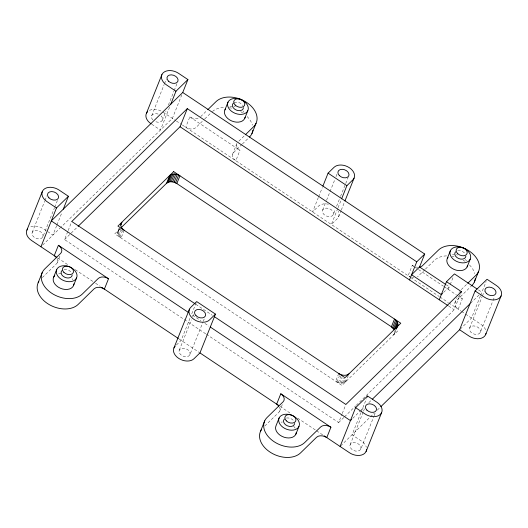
<?xml version="1.0" encoding="UTF-8"?>
<svg xmlns="http://www.w3.org/2000/svg" width="528" height="528" viewBox="0 0 528 528"><rect width="100%" height="100%" fill="white"/><g stroke="black" fill="none" stroke-linecap="round" stroke-linejoin="round"><path stroke-width="0.4" stroke-dasharray="2.64 1.98" d="M124.179 230.274L121.077 238.029C117.559 236.062 116.602 231.469 119.156 228.241M32.215 232.379L44.689 201.188M44.992 200.429L46.82 195.862M42.834 236.927A5.782 3.993 21.8 0 0 36.313 230.373A5.782 3.993 21.8 0 0 33.422 236.663A5.782 3.993 21.8 0 0 42.834 236.927L54.397 208.019M54.707 207.26L57.44 200.409M56.668 225.661L52.899 235.092L46.853 231.059M56.971 224.908L62.047 212.21M205.702 333.821L64.548 239.587L67.868 231.29M68.171 230.531L71.788 221.483M57.202 262.885L60.251 255.268M151.708 115.652L164.182 84.46M164.485 83.701L166.313 79.134M162.327 120.199L165.977 111.071M168.412 104.986L173.89 91.291M174.194 90.532L176.933 83.688M117.638 232.822L119.328 228.591M119.354 228.545L117.744 231.766M117.81 233.937L119.783 228.994M118.265 235.052L121.084 227.997M169.567 107.217L160.439 130.04L151.714 124.212M118.978 236.135L121.519 229.786M119.929 237.138L122.753 230.089M181.823 94.783L172.385 118.364L60.535 227.627M198.086 118.364A7.709 5.326 21.8 0 1 189.836 116.906L185.698 127.255A7.709 5.326 21.8 0 0 195.947 127.545L204.211 119.473M232.492 154.447L237.019 143.128A7.709 5.326 21.8 0 0 239.956 150.361L235.818 160.71A7.709 5.326 21.8 0 1 233.534 152.638L241.798 144.566M189.981 318.305L181.157 340.362L176.266 345.14M196.185 302.782L191.499 314.497L200.897 320.773M179.263 350.203L191.44 319.77M192.654 316.727L193.565 314.444M189.889 354.75A5.782 3.993 21.8 0 0 183.368 348.196A5.782 3.993 21.8 0 0 180.477 354.479A5.782 3.993 21.8 0 0 189.889 354.75L202.976 322.034M203.28 321.275L204.191 318.991M318.344 197.492L312.563 211.946L318.536 206.111A11.563 7.986 21.8 0 1 328.409 204.191M318.648 196.733L322.298 187.598M322.621 210.104L326.278 200.977M326.581 200.218L334.798 179.678M336.013 176.636L337.531 172.828M333.247 214.658A5.782 3.993 21.8 0 0 326.726 208.098A5.782 3.993 21.8 0 0 323.836 214.388A5.782 3.993 21.8 0 0 333.247 214.658L335.379 209.332M336.593 206.29L340.243 197.162M340.547 196.396L345.418 184.226M345.721 183.467L348.157 177.382M337.748 208.514L331.36 224.492L337.333 218.658A11.563 7.986 21.8 0 0 338.217 211.2M338.052 207.755L341.702 198.627M338.56 216.929L340.996 210.844M341.299 210.085L344.645 201.716M279.602 411.358L282.652 403.742M338.745 373.52L335.643 381.275C338.606 383.196 343.002 384.034 345.893 381.566L348.711 374.517M336.943 382.021L339.484 375.672M338.342 382.582L340.883 376.233M339.794 382.945L342.052 377.302M341.24 383.097L343.213 378.16M342.626 383.024L344.599 378.088M343.893 382.741L345.583 378.51M344.995 382.246L346.685 378.015M206.389 334.277L338.633 422.565L341.953 414.269M342.256 413.51L345.873 404.461M413.536 266.119A7.709 5.326 21.8 0 1 412.243 265.379L408.104 275.728A7.709 5.326 21.8 0 0 410.804 277.028M360.868 412.738L352.044 434.801L361.442 441.071A11.563 7.986 21.8 0 1 366.333 447.216M361.172 411.979L366.491 398.68M395.69 329.894L393.69 334.877L394.733 333.069L394.673 330.904M350.156 444.635L363.238 411.919M363.541 411.16L364.452 408.877M394.343 334.039L396.323 329.102M360.776 449.183A5.782 3.993 21.8 0 0 354.255 442.629A5.782 3.993 21.8 0 0 351.364 448.919A5.782 3.993 21.8 0 0 360.776 449.183L373.864 416.473M374.167 415.708L375.078 413.431M448.265 289.43L449.909 285.318M450.212 284.559L453.559 276.19M454.892 302.92L457.057 297.515M356.314 405.293L454.139 309.731L460.178 294.644M459.096 294.743A7.709 5.326 21.8 0 0 462.356 298.841L458.218 309.184A7.709 5.326 21.8 0 1 455.941 301.112L471.28 286.123M480.355 296.01L471.53 318.074L460.152 329.188M480.665 295.251L486.136 281.556M469.643 327.908L482.117 296.716M482.427 295.957L484.249 291.39M480.269 332.455A5.782 3.993 21.8 0 0 473.748 325.901A5.782 3.993 21.8 0 0 470.857 332.191A5.782 3.993 21.8 0 0 480.269 332.455L492.743 301.264M493.046 300.505L494.571 296.703M42.656 245.098L59.948 228.202M64.548 239.587L77.51 226.921M200.68 116.622L207.167 110.279M42.379 277.556L56.542 263.723A7.709 5.326 21.8 0 0 57.07 258.628M204.798 118.899L210.698 113.131M119.975 228.802L114.807 233.851L341.906 385.46L397.67 330.99L395.795 329.736M238.854 141.141L244.754 135.373M242.392 143.992L248.292 138.224M264.779 426.03L278.942 412.196A7.709 5.326 21.8 0 0 279.47 407.108M424.842 269.676L418.348 276.019A7.709 5.326 21.8 0 1 417.45 276.698M425.429 269.102L434.28 260.456A23.12 15.972 21.8 0 1 446.629 255.875M443.606 292.4L449.295 286.843L446.589 285.034M461.254 289.615L467.155 283.846M338.633 422.565L343.939 417.384M344.527 416.81L355.727 405.874M352.717 418.381L360.683 410.599M361.251 410.045L364.148 407.213M368.854 402.62L371.791 399.749M470.501 303.323L479.035 294.987M340.659 445.916L374.372 412.982M377.309 410.117L380.252 407.246M478.454 289.918L481.879 292.208M189.836 116.906L239.956 150.361M412.243 265.379L414.117 266.633M414.744 267.056L416.625 268.31M418.506 269.564L443.527 286.268M444.206 286.717L456.317 294.809M456.991 295.251L462.356 298.841M162.994 112.088L175.718 120.589M176.385 121.031L181.705 124.588M182.371 125.03L410.131 277.081M410.81 277.537L439.256 296.525M439.936 296.98L448.061 302.405M448.741 302.854L460.885 310.966M461.551 311.408L464.878 313.632M465.544 314.074L480.929 324.344A11.563 7.986 21.8 0 1 485.826 330.488M448.727 306.115L454.139 309.731M195.815 304.28L212.256 315.256M204.923 323.459L208.949 326.152M46.187 230.611L43.501 228.815A11.563 7.986 21.8 0 0 29.997 227.086M57.644 257.915L68.482 265.148M75.26 269.669L94.895 282.777M95.575 283.232L100.313 286.4M179.098 338.989L199.28 352.466M280.051 406.388L290.882 413.622M297.66 418.143L315.942 430.353M316.622 430.802L322.714 434.874M459.03 292.571A7.709 5.326 21.8 0 1 459.419 291.608M413.701 277.543A7.709 5.326 21.8 0 1 412.256 277.391M417.839 267.194A7.709 5.326 21.8 0 1 416.394 267.049M64.073 269.551A5.782 3.993 21.8 0 1 71.584 272.771M58.733 273.695A10.791 7.451 21.8 0 1 61.288 273.497M72.052 278.698A10.791 7.451 21.8 0 1 72.758 279.701M451.843 256.205A23.12 15.972 21.8 0 1 454.027 256.621M463.129 260.159A23.12 15.972 21.8 0 1 465.023 261.327M469.484 264.977A23.12 15.972 21.8 0 1 474.817 273.623M457.743 250.721A5.782 3.993 21.8 0 1 465.254 253.935M452.41 254.859A10.791 7.451 21.8 0 1 454.298 254.661M456.298 254.767A10.791 7.451 21.8 0 1 457.657 255.011M465.313 259.373A10.791 7.451 21.8 0 1 466.429 260.865M230.003 106.385A10.791 7.451 21.8 0 1 231.898 106.187M233.897 106.293A10.791 7.451 21.8 0 1 235.257 106.537M242.913 110.9A10.791 7.451 21.8 0 1 244.028 112.391M212.414 111.487A23.12 15.972 21.8 0 1 224.228 107.402M229.442 107.732A23.12 15.972 21.8 0 1 231.627 108.148M240.728 111.685A23.12 15.972 21.8 0 1 242.623 112.853M247.084 116.497A23.12 15.972 21.8 0 1 252.417 125.143M234.155 102.637A5.782 3.993 21.8 0 1 242.854 105.461M161.119 115.922A5.782 3.993 21.8 0 1 161.713 121.064A5.782 3.993 21.8 0 1 155.344 121.559M152.915 119.935A5.782 3.993 21.8 0 1 152.315 114.787A5.782 3.993 21.8 0 1 158.684 114.299M149.483 110.359A11.563 7.986 21.8 0 1 161.713 111.322M281.134 422.169A10.791 7.451 21.8 0 1 282.381 422.004M293.601 426.215A10.791 7.451 21.8 0 1 295.159 428.175M286.473 418.024A5.782 3.993 21.8 0 1 293.984 421.245"/><path stroke-width="0.79" d="M120.74 225.067L121.895 222.196L120.767 225.02L120.912 226.175L122.087 228.373L124.179 230.274M396.601 328.396C399.049 325.255 397.802 320.918 394.508 319.044L391.406 326.806L394.218 329.782L397.32 322.027M26.902 230.102L42.418 191.308M40.946 246.761L56.47 207.966L68.416 196.291L59.017 190.021A11.563 7.986 21.8 0 0 43.646 189.578A11.563 7.986 21.8 0 0 47.071 201.689L56.47 207.966M63.241 209.227L68.416 196.291M38.161 282.737L42.299 272.389M38.821 281.51A23.12 15.972 21.8 0 0 49.144 304.557A23.12 15.972 21.8 0 0 78.197 304.385L94.129 288.816A7.709 5.326 21.8 0 1 104.379 289.113L108.517 278.764L58.397 245.302L54.259 255.651A7.709 5.326 21.8 0 1 56.357 257.545M53.625 277.24L56.734 269.485M73.458 285.734L76.56 277.972A10.791 7.451 21.8 0 0 64.39 265.736A10.791 7.451 21.8 0 0 58.991 277.477A10.791 7.451 21.8 0 0 76.56 277.972M146.395 113.375L161.911 74.58M120.674 224.446L121.242 223.04M170.782 104.168L175.956 91.238L187.909 79.563L178.51 73.293A11.563 7.986 21.8 0 0 163.139 72.857A11.563 7.986 21.8 0 0 166.558 84.962L175.956 91.238M188.08 312.213L51.295 220.895L182.734 92.499L187.909 79.563M78.104 226.347L180.055 126.753L187.295 108.643L416.744 261.822L424.71 254.041L182.734 92.499M167.488 182.589L170.59 174.827C173.554 173.263 177.23 174.055 179.942 175.798L176.834 183.559C173.877 181.645 169.481 180.8 166.591 183.269L169.693 175.507L170.59 174.827M168.59 182.094L171.692 174.339M169.858 181.81L172.96 174.049M171.244 181.744L174.346 173.983M172.682 181.889L175.791 174.134M174.134 182.252L177.243 174.497M175.54 182.82L178.642 175.058M224.902 109.936L228.004 102.175M244.728 118.424L247.83 110.669M251.922 133.624L256.06 123.281M173.956 347.926L189.473 309.124M175.177 346.203A11.563 7.986 21.8 0 0 178.603 358.314A11.563 7.986 21.8 0 0 193.974 358.75L199.947 352.915L215.47 314.114L196.673 301.567L190.7 307.402A11.563 7.986 21.8 0 0 194.119 319.513A11.563 7.986 21.8 0 0 209.491 319.948L215.47 314.114M322.912 186.08L328.079 173.144L334.059 167.31A11.563 7.986 21.8 0 1 349.43 167.746A11.563 7.986 21.8 0 1 352.849 179.857L346.876 185.691L341.702 198.627M344.949 200.957L354.077 178.134M260.561 431.211L264.7 420.862M261.611 429.396A23.12 15.972 21.8 0 0 271.115 452.78A23.12 15.972 21.8 0 0 300.604 452.859L316.536 437.29A7.709 5.326 21.8 0 1 326.779 437.587L330.917 427.238L280.804 393.776L276.659 404.125A7.709 5.326 21.8 0 1 278.758 406.019M279.134 417.958L276.032 425.72A10.791 7.451 21.8 0 0 284.15 437.237A10.791 7.451 21.8 0 0 296.327 432.313M295.858 434.207L298.96 426.446A10.791 7.451 21.8 0 0 286.79 414.209A10.791 7.451 21.8 0 0 281.391 425.951A10.791 7.451 21.8 0 0 298.96 426.446M340.091 446.47L355.615 407.675L367.561 396L376.959 402.27A11.563 7.986 21.8 0 1 380.378 414.381A11.563 7.986 21.8 0 1 365.006 413.945L355.615 407.675M409.504 279.932L416.744 261.822M392.555 327.697L395.657 319.935M393.499 328.7L396.607 320.945M367.072 397.214L367.561 396M442.471 293.509L441.329 294.624L411.576 274.758L419.542 266.977L424.71 254.041M395.518 328.786L397.775 323.143M396.257 328.482L397.947 324.251M366.089 451.46L381.605 412.658M447.302 258.41L450.404 250.648M439.263 299.798L446.503 281.688L454.469 273.907L477.081 289.007M467.128 266.897L470.23 259.142A10.791 7.451 21.8 0 0 458.06 246.899A10.791 7.451 21.8 0 0 452.661 258.641A10.791 7.451 21.8 0 0 470.23 259.142M460.779 293.132L461.386 291.621L446.503 281.688M474.322 282.097L478.46 271.755M380.84 406.672L459.584 329.743L475.101 290.948L487.054 279.272L496.452 285.549A11.563 7.986 21.8 0 1 499.871 297.653A11.563 7.986 21.8 0 1 484.499 297.218L475.101 290.948M485.582 334.732L501.098 295.931M397.841 325.314L396.792 327.116M187.295 108.643L71.788 221.483L195.129 303.818M207.755 109.705L216.018 101.633A23.12 15.972 21.8 0 1 246.761 102.505A23.12 15.972 21.8 0 1 253.605 126.727L245.348 134.798M121.156 227.654L167.726 182.153M467.749 283.272L476.012 275.2A23.12 15.972 21.8 0 0 469.161 250.985A23.12 15.972 21.8 0 0 438.418 250.107L422.486 265.67A7.709 5.326 21.8 0 1 419.219 267.128M461.386 291.621L345.873 404.461L214.315 316.628M351.575 419.496L350.44 420.605L210.296 327.043M372.379 399.175L469.927 303.877M348.995 373.811C346.104 376.279 341.708 375.434 338.745 373.52M328.079 173.144L346.876 185.691M419.542 266.977L445.916 284.585M180.055 126.753L448.054 305.666M459.584 329.743L468.983 336.019A11.563 7.986 21.8 0 0 485.998 333.399M174.332 181.883L393.914 328.475M56.291 257.011L31.548 240.491A11.563 7.986 21.8 0 1 27.647 228.914M101.673 287.305L178.411 338.534M199.947 352.915L278.692 405.484M324.073 435.778L349.49 452.747A11.563 7.986 21.8 0 0 366.59 449.427M108.517 278.764A7.709 5.326 21.8 0 0 98.267 278.474L82.335 294.037A23.12 15.972 21.8 0 1 51.592 293.159A23.12 15.972 21.8 0 1 44.748 268.943L60.68 253.381A7.709 5.326 21.8 0 0 58.397 245.302M72.211 274.989A5.782 3.993 21.8 0 1 64.977 277.358A5.782 3.993 21.8 0 1 61.948 270.593M73.927 283.833A10.791 7.451 21.8 0 1 60.43 288.268A10.791 7.451 21.8 0 1 54.773 275.636M465.881 256.153A5.782 3.993 21.8 0 1 458.647 258.529A5.782 3.993 21.8 0 1 455.618 251.757M475.266 278.738A23.12 15.972 21.8 0 1 471.874 285.549M467.518 265.657A10.791 7.451 21.8 0 1 454.1 269.432A10.791 7.451 21.8 0 1 447.995 257.294M245.117 117.183A10.791 7.451 21.8 0 1 231.7 120.958A10.791 7.451 21.8 0 1 225.588 108.821M241.032 99.647A10.791 7.451 21.8 0 1 245.111 113.401A10.791 7.451 21.8 0 1 227.878 106.478A10.791 7.451 21.8 0 1 240.379 99.383M243.481 107.679A5.782 3.993 21.8 0 1 236.247 110.048A5.782 3.993 21.8 0 1 233.218 103.283M252.866 130.264A23.12 15.972 21.8 0 1 249.467 137.075M151.041 123.763A11.563 7.986 21.8 0 1 147.622 111.652M294.611 423.463A5.782 3.993 21.8 0 1 287.377 425.832A5.782 3.993 21.8 0 1 284.348 419.067M280.804 393.776A7.709 5.326 21.8 0 1 283.081 401.854L267.148 417.417A23.12 15.972 21.8 0 0 273.992 441.632A23.12 15.972 21.8 0 0 304.742 442.51L320.674 426.947A7.709 5.326 21.8 0 1 330.917 427.238M173.679 171.62L117.916 226.09L345.015 377.698L400.778 323.228L173.679 171.62M63.888 272.375A5.782 3.993 21.8 0 0 73.306 272.639A5.782 3.993 21.8 0 0 66.779 266.086A5.782 3.993 21.8 0 0 63.888 272.375M486.374 293.39A5.782 3.993 21.8 0 0 495.785 293.66A5.782 3.993 21.8 0 0 489.265 287.1A5.782 3.993 21.8 0 0 486.374 293.39M457.565 253.539A5.782 3.993 21.8 0 0 466.976 253.81A5.782 3.993 21.8 0 0 460.456 247.249A5.782 3.993 21.8 0 0 457.565 253.539M235.158 105.065A5.782 3.993 21.8 0 0 244.576 105.329A5.782 3.993 21.8 0 0 238.049 98.776A5.782 3.993 21.8 0 0 235.158 105.065M168.432 81.134A5.782 3.993 21.8 0 0 177.844 81.404A5.782 3.993 21.8 0 0 171.323 74.844A5.782 3.993 21.8 0 0 168.432 81.134M286.295 420.849A5.782 3.993 21.8 0 0 295.706 421.113A5.782 3.993 21.8 0 0 289.186 414.559A5.782 3.993 21.8 0 0 286.295 420.849M339.352 175.586A5.782 3.993 21.8 0 0 348.764 175.857A5.782 3.993 21.8 0 0 342.243 169.303A5.782 3.993 21.8 0 0 339.352 175.586M366.881 410.117A5.782 3.993 21.8 0 0 376.292 410.381A5.782 3.993 21.8 0 0 369.772 403.828A5.782 3.993 21.8 0 0 366.881 410.117M48.946 197.861A5.782 3.993 21.8 0 0 58.357 198.132A5.782 3.993 21.8 0 0 51.836 191.572A5.782 3.993 21.8 0 0 48.946 197.861M195.994 315.685A5.782 3.993 21.8 0 0 205.405 315.949A5.782 3.993 21.8 0 0 198.884 309.395A5.782 3.993 21.8 0 0 195.994 315.685"/></g></svg>
